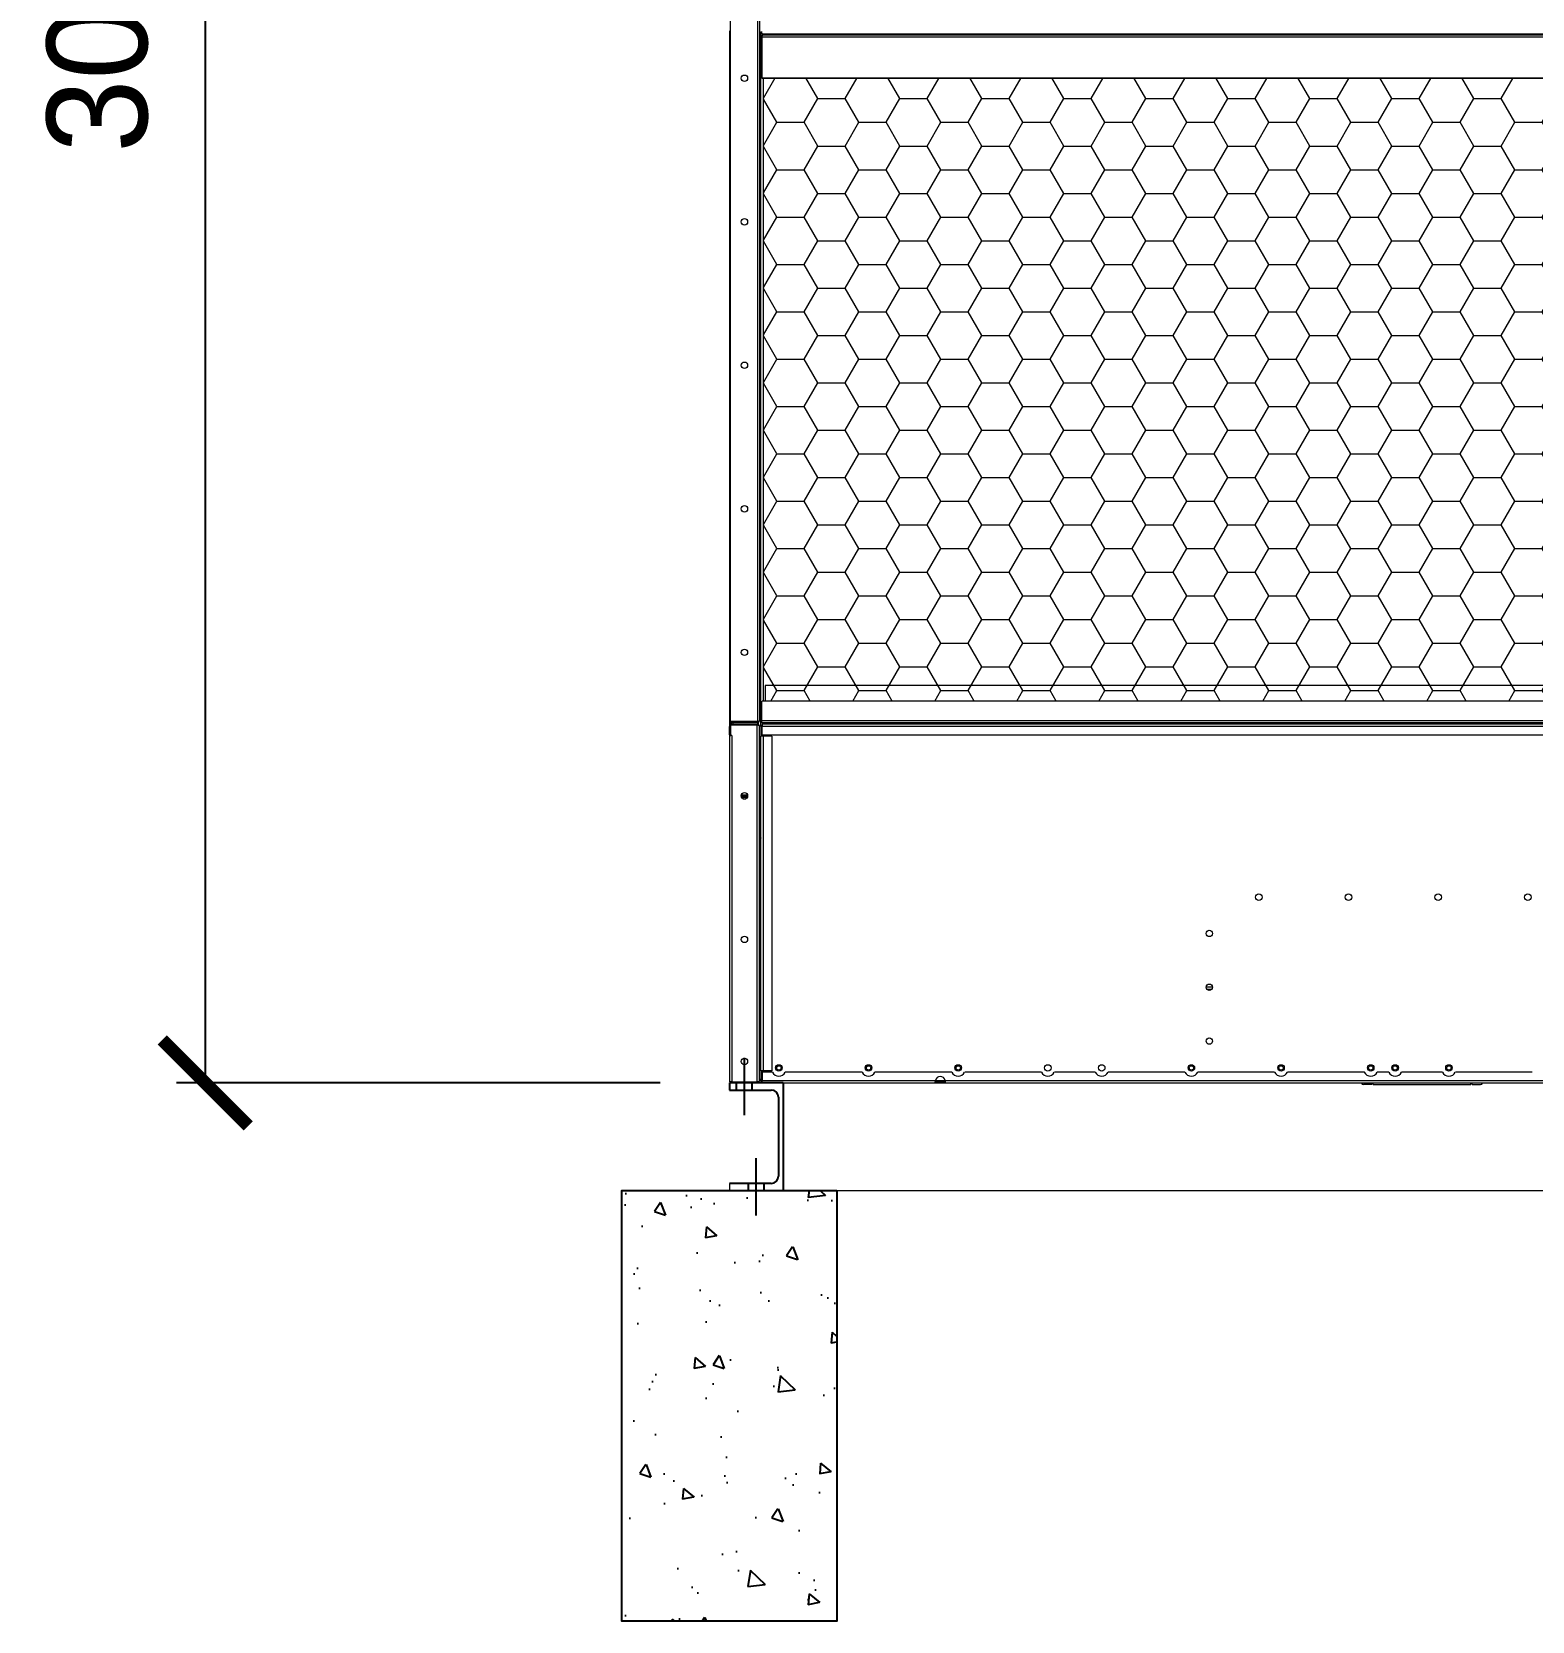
# Model space of a CAD drawing. Header units: millimetres. Extents: x 2784 to 32191, y 2597 to 23392.
# Drawn here: x 21428 to 23520, y 7904 to 10119 of the extents above; entities that cross this region are included whole.
import ezdxf

# ---------------------------------------------------------------- set-up
doc = ezdxf.new("R2010")
doc.units = ezdxf.units.MM
doc.linetypes.add('CENTERX2', pattern=[4, 2.5, -0.5, 0.5, -0.5])
doc.layers.add('냉각탑_dim', color=1, linetype='Continuous')
doc.styles.add('HY울릉도L', font='')
doc.styles.get('HY울릉도L').set_extended_font_data('HY울릉도L')
doc.dimstyles.new('성지DIM', dxfattribs={"dimtxt": 3.5, "dimasz": 3, "dimexe": 1, "dimexo": 2.5, "dimgap": 2, "dimtad": 1, "dimdec": 0, "dimzin": 3, "dimdsep": 46, "dimtxsty": 'HY울릉도L', "dimblk": 'ARCHTICK', "dimcen": -2, "dimclrd": 256, "dimclre": 256, "dimclrt": 7, "dimadec": 0, "dimazin": 0, "dimtfac": 1, "dimtdec": 0, "dimtofl": 0, "dimtmove": 0, "dimatfit": 3, "dimfxl": 1, "dimtolj": 1, "dimtzin": 0, "dimlwe": -1, "dimarcsym": 0})

# ---------------------------------------------------------------- blocks, each defined once
blk = doc.blocks.new('_ArchTick')
at = {"color": 0, "linetype": 'ByBlock', "const_width": 0.15}
blk.add_lwpolyline([(-0.5, -0.5), (0.5, 0.5)], dxfattribs=at)
blk = doc.blocks.new('*D264')
at = {"layer": 'Defpoints', "color": 0, "transparency": 16777216}
for p in [(22403.9, 11653.8), (21670, 8653.8), (22403.9, 8653.8)]:
    blk.add_point(p, dxfattribs=at)
at = {"layer": '냉각탑_dim', "transparency": 16777216}
for p, q in [((22303.9, 11653.8), (21630, 11653.8)), ((22303.9, 8653.8), (21630, 8653.8))]:
    blk.add_line(p, q, dxfattribs=at)
at = {"layer": '냉각탑_dim', "lineweight": -2, "transparency": 16777216}
blk.add_line((21670, 11653.8), (21670, 8653.8), dxfattribs=at)
at = {"layer": '냉각탑_dim', "lineweight": -2, "transparency": 16777216, "xscale": 120, "yscale": 120, "zscale": 120}
for p, rotation in [((21670, 11653.8), 90), ((21670, 8653.8), 270)]:
    blk.add_blockref('_ArchTick', p, dxfattribs=dict(at, rotation=rotation))
at = {"layer": '냉각탑_dim', "color": 7, "transparency": 16777216, "insert": (21520, 10153.8), "char_height": 140, "attachment_point": 5, "rotation": 90, "style": 'HY울릉도L'}
blk.add_mtext('\\A1;3000', dxfattribs=at)
blk = doc.blocks.new('2')
at = {"lineweight": 20}
h = blk.add_hatch(dxfattribs=at)
h.set_pattern_fill('HONEY', scale=12)
h.set_pattern_definition([(360, (-387298.945, -77907.857), (57.15, 32.9955677), [38.1, -76.2]), (120, (-387298.945, -77907.857), (-57.15, 32.995568), [38.1, -76.2]), (60, (-387298.945, -77907.857), (1e-07, 65.9911357), [-76.2, 38.1])])
h.paths.add_polyline_path([(22447.9, 10054.2), (22447.9, 9185.9), (25058.5, 9185.9), (25058.5, 10054.2)])
at = {"color": 7, "lineweight": 20}
for p, q in [((22401.7, 11410.4), (22401.7, 9157.2)), ((22439.7, 11415.8), (22439.7, 9157.2)), ((22442.5, 11417.2), (22442.5, 9158.6)), ((22445.9, 10111.5), (25055.1, 10111.5)), ((22447.3, 10115.8), (25053.7, 10115.8)), ((22447.3, 10114.1), (25053.7, 10114.1)), ((22445.9, 10054.2), (25055.1, 10054.2)), ((22445.9, 10054.1), (25055.1, 10054.1)), ((25055.1, 10053.9), (22445.9, 10053.9)), ((24314.9, 9207.5), (22450.5, 9207.5)), ((24314.9, 9185.9), (22446.1, 9185.9)), ((22445.9, 9158.8), (25055.1, 9158.8)), ((25054.8, 9153.7), (22446.2, 9153.7)), ((25054.8, 9150.4), (22446.2, 9150.4)), ((22447.3, 9155.8), (25053.7, 9155.8)), ((23269, 9138.8), (24318, 9138.8)), ((22478.1, 8653.7), (25022.9, 8653.7))]:
    blk.add_line(p, q, dxfattribs=at)
at = {"color": 7, "lineweight": 20, "ltscale": 0.44375}
blk.add_line((22400.5, 10120), (22400.5, 9055), dxfattribs=at)
at = {"color": 7, "lineweight": 20, "ltscale": 0.000583333}
for p, q in [((22444.5, 10118.6), (22445.9, 10118.6)), ((22444.5, 10111.3), (22445.9, 10111.3)), ((22402.1, 9155.8), (22402.1, 9157.2)), ((22439.7, 9155.8), (22439.7, 9157.2)), ((22444.5, 9158.6), (22445.9, 9158.6)), ((22403.9, 9138), (22402.5, 9138))]:
    blk.add_line(p, q, dxfattribs=at)
at = {"color": 7, "lineweight": 20, "ltscale": 0.003004}
blk.add_line((22444.5, 10111.3), (22444.5, 10118.5), dxfattribs=at)
at = {"color": 7, "lineweight": 20, "ltscale": 0.012167}
for p, q in [((22444.5, 10082.1), (22444.5, 10111.3)), ((22444.5, 9158.6), (22444.5, 9187.8))]:
    blk.add_line(p, q, dxfattribs=at)
at = {"color": 7, "lineweight": 20, "ltscale": 0.000341711}
for p, q in [((22445.4, 10116.6), (22445.9, 10117.2)), ((22445.4, 10113.2), (22445.9, 10112.7)), ((22441.7, 9156.6), (22441.1, 9157.2)), ((22445.4, 9156.6), (22445.9, 9157.2))]:
    blk.add_line(p, q, dxfattribs=at)
at = {"color": 7, "lineweight": 20, "ltscale": 0.000967409}
for p, q in [((22445.9, 10116.5), (22445.9, 10118.8)), ((22445.9, 9156.5), (22445.9, 9158.8))]:
    blk.add_line(p, q, dxfattribs=at)
at = {"color": 7, "lineweight": 20, "ltscale": 0.000849957}
blk.add_line((22445.9, 10113.5), (22445.9, 10111.5), dxfattribs=at)
at = {"color": 7, "lineweight": 20, "ltscale": 0.023877}
blk.add_line((22445.9, 10111.5), (22445.9, 10054.2), dxfattribs=at)
at = {"color": 7, "lineweight": 20, "ltscale": 0.000805508}
blk.add_line((22446.5, 10113.9), (22446.5, 10115.9), dxfattribs=at)
at = {"color": 7, "lineweight": 20, "ltscale": 4.78227e-06}
blk.add_line((22447.3, 10114.1), (22447.3, 10114.1), dxfattribs=at)
at = {"color": 7, "lineweight": 20, "ltscale": 0.000708333}
for p, q in [((22447.9, 10115.8), (22447.9, 10114.1)), ((22474.5, 10114.1), (22474.5, 10115.8)), ((22446.2, 9151.8), (22444.5, 9151.8)), ((22446.2, 9150.9), (22444.5, 9150.9)), ((22402.5, 8655.5), (22402.5, 8653.7)), ((22439.1, 8655.5), (22439.1, 8653.7)), ((22446.2, 8656.7), (22444.5, 8656.7)), ((22446.2, 8655.8), (22444.5, 8655.8))]:
    blk.add_line(p, q, dxfattribs=at)
at = {"color": 7, "lineweight": 20, "ltscale": 0.372625}
blk.add_line((22444.5, 9187.8), (22444.5, 10082.1), dxfattribs=at)
at = {"color": 7, "lineweight": 20, "ltscale": 0.000583332}
blk.add_line((22444.5, 10082.1), (22445.9, 10082.1), dxfattribs=at)
at = {"color": 7, "lineweight": 20, "ltscale": 5.81038e-05}
blk.add_line((22445.9, 10053.9), (22445.9, 10054.2), dxfattribs=at)
at = {"color": 7, "lineweight": 20, "ltscale": 0.009}
blk.add_line((22450.5, 9207.5), (22450.5, 9185.9), dxfattribs=at)
at = {"color": 7, "lineweight": 20, "ltscale": 0.01129}
blk.add_line((22445.9, 9158.8), (22445.9, 9185.9), dxfattribs=at)
at = {"color": 7, "lineweight": 20, "ltscale": 0.000500046}
blk.add_line((22401.7, 9157.2), (22400.5, 9157.2), dxfattribs=at)
at = {"color": 7, "lineweight": 20, "ltscale": 0.004833}
for p, q in [((22400.5, 9138.8), (22400.5, 9150.4)), ((22446.2, 9138.8), (22446.2, 9150.4)), ((22459.5, 9136.8), (22447.9, 9136.8)), ((22446.2, 8668.8), (22446.2, 8657.2)), ((22459.5, 8670.8), (22447.9, 8670.8)), ((23296, 8651.7), (23284.4, 8651.7)), ((23436, 8651.7), (23447.6, 8651.7))]:
    blk.add_line(p, q, dxfattribs=at)
at = {"color": 7, "lineweight": 20, "ltscale": 0.015833}
blk.add_line((22439.7, 9157.2), (22401.7, 9157.2), dxfattribs=at)
at = {"color": 7, "lineweight": 20, "ltscale": 0.015667}
blk.add_line((22402.1, 9155.8), (22439.7, 9155.8), dxfattribs=at)
at = {"color": 7, "lineweight": 20, "ltscale": 0.000958937}
blk.add_line((22402.5, 9153.4), (22402.5, 9155.8), dxfattribs=at)
at = {"color": 7, "lineweight": 20, "ltscale": 0.005875}
for p, q in [((22402.5, 9138), (22402.5, 9152.1)), ((22444.5, 9150.9), (22444.5, 9136.8)), ((22444.5, 8670.8), (22444.5, 8656.7))]:
    blk.add_line(p, q, dxfattribs=at)
at = {"color": 7, "lineweight": 20, "ltscale": 0.01525}
for p, q in [((22439.1, 9152.1), (22402.5, 9152.1)), ((22439.1, 8653.7), (22402.5, 8653.7))]:
    blk.add_line(p, q, dxfattribs=at)
at = {"color": 7, "lineweight": 20, "ltscale": 0.014667}
for p, q in [((22403.9, 9153.7), (22439.1, 9153.7)), ((22403.9, 8655.5), (22439.1, 8655.5))]:
    blk.add_line(p, q, dxfattribs=at)
at = {"color": 7, "lineweight": 20, "ltscale": 0.000834157}
blk.add_line((22405.9, 9153.7), (22405.9, 9155.8), dxfattribs=at)
at = {"color": 7, "lineweight": 20, "ltscale": 0.000708334}
blk.add_line((22439.1, 9152.1), (22439.1, 9153.7), dxfattribs=at)
at = {"color": 7, "lineweight": 20, "ltscale": 0.001131}
for p, q in [((22441.8, 9152.1), (22439.1, 9152.1)), ((22441.8, 8655.5), (22439.1, 8655.5))]:
    blk.add_line(p, q, dxfattribs=at)
at = {"color": 7, "lineweight": 20, "ltscale": 0.206917}
blk.add_line((22439.1, 8655.5), (22439.1, 9152.1), dxfattribs=at)
at = {"color": 7, "lineweight": 20, "ltscale": 0.000912135}
blk.add_line((22441.9, 9157.2), (22439.7, 9157.2), dxfattribs=at)
at = {"color": 7, "lineweight": 20, "ltscale": 0.000414935}
for p, q in [((22440.8, 9152.1), (22441.5, 9152.8)), ((22443.5, 8806.7), (22442.8, 8807.5)), ((22440.8, 8655.5), (22441.5, 8654.7))]:
    blk.add_line(p, q, dxfattribs=at)
at = {"color": 7, "lineweight": 20, "ltscale": 0.00126}
blk.add_line((22441.1, 9153.1), (22441.1, 9156.1), dxfattribs=at)
at = {"color": 7, "lineweight": 20, "ltscale": 1.84442e-05}
blk.add_line((22442.5, 9158.5), (22442.5, 9158.6), dxfattribs=at)
at = {"color": 7, "lineweight": 20, "ltscale": 1.85381e-05}
blk.add_line((22442.5, 9158.5), (22442.5, 9158.6), dxfattribs=at)
at = {"color": 7, "lineweight": 20, "ltscale": 2.99318e-05}
blk.add_line((22442.5, 9158.5), (22442.5, 9158.6), dxfattribs=at)
blk.add_line((22442.5, 9158.5), (22442.5, 9158.6), dxfattribs=at)
at = {"color": 7, "lineweight": 20, "ltscale": 1.47704e-05}
blk.add_line((22442.5, 9158.5), (22442.5, 9158.6), dxfattribs=at)
at = {"color": 7, "lineweight": 20, "ltscale": 2.54818e-05}
blk.add_line((22442.5, 9150.4), (22442.5, 9150.4), dxfattribs=at)
at = {"color": 7, "lineweight": 20, "ltscale": 0.2055}
blk.add_line((22442.5, 8657.2), (22442.5, 9150.4), dxfattribs=at)
at = {"color": 7, "lineweight": 20, "ltscale": 0.002815}
blk.add_line((22444.5, 9151.8), (22444.5, 9158.5), dxfattribs=at)
at = {"color": 7, "lineweight": 20, "ltscale": 0.000375}
for p, q in [((22444.5, 9150.9), (22444.5, 9151.8)), ((22444.5, 8656.7), (22444.5, 8655.8))]:
    blk.add_line(p, q, dxfattribs=at)
at = {"color": 7, "lineweight": 20, "ltscale": 0.001417}
for p, q in [((22446.2, 9153.7), (22446.2, 9150.4)), ((22447.9, 9136.8), (22444.5, 9136.8)), ((22447.9, 8670.8), (22444.5, 8670.8)), ((22403.9, 8655.5), (22400.5, 8655.5)), ((22446.2, 8653.7), (22446.2, 8657.2))]:
    blk.add_line(p, q, dxfattribs=at)
at = {"color": 7, "lineweight": 20, "ltscale": 0.000881921}
blk.add_line((22446.5, 9153.7), (22446.5, 9155.9), dxfattribs=at)
at = {"color": 7, "lineweight": 20, "ltscale": 0.000833333}
for p, q in [((22447.9, 9155.8), (22447.9, 9153.7)), ((22474.5, 9153.7), (22474.5, 9155.8)), ((22402.5, 9138.8), (22400.5, 9138.8)), ((22402.5, 9138), (22400.5, 9138)), ((22400.5, 9138), (22402.5, 9138)), ((22446.5, 9136.8), (22444.5, 9136.8)), ((22446.5, 9136.8), (22446.5, 9138.8)), ((22447.9, 9138.8), (22447.9, 9136.8)), ((22444.5, 8800.6), (22442.5, 8800.6)), ((22444.5, 8798.8), (22442.5, 8798.8)), ((22447.9, 8670.8), (22447.9, 8668.8)), ((22687.8, 8655.8), (22687.8, 8653.7)), ((22701.3, 8655.8), (22701.3, 8653.7)), ((23296, 8651.7), (23296, 8653.7)), ((23436, 8651.7), (23436, 8653.7))]:
    blk.add_line(p, q, dxfattribs=at)
at = {"color": 7, "lineweight": 20, "ltscale": 0.00083243}
for p, q in [((22643.3, 9153.7), (22643.3, 9155.7)), ((22643.4, 9153.7), (22643.4, 9155.7)), ((22648.6, 9153.7), (22648.6, 9155.7))]:
    blk.add_line(p, q, dxfattribs=at)
at = {"color": 7, "lineweight": 20, "ltscale": 0.00121}
for p, q in [((22707.4, 9155.7), (22705.3, 9153.7)), ((22708.7, 9155.8), (22706.6, 9153.7)), ((22716.2, 9155.8), (22714.1, 9153.7)), ((22728.4, 9153.7), (22730.5, 9155.8)), ((22759.5, 9155.8), (22757.4, 9153.7)), ((22771.6, 9153.7), (22773.7, 9155.8)), ((22779.2, 9153.7), (22781.3, 9155.8))]:
    blk.add_line(p, q, dxfattribs=at)
at = {"color": 7, "lineweight": 20, "ltscale": 0.201042}
for p, q in [((22400.5, 9138), (22400.5, 8655.5)), ((22403.9, 9138), (22403.9, 8655.5))]:
    blk.add_line(p, q, dxfattribs=at)
at = {"color": 7, "lineweight": 20, "ltscale": 0.194167}
for p, q in [((22444.5, 8670.8), (22444.5, 9136.8)), ((22447.9, 8670.8), (22447.9, 9136.8)), ((22459.5, 9136.8), (22459.5, 8670.8))]:
    blk.add_line(p, q, dxfattribs=at)
at = {"color": 7, "lineweight": 20, "ltscale": 0.307}
blk.add_line((22446.2, 9138.8), (23269, 9138.8), dxfattribs=at)
at = {"color": 7, "lineweight": 20, "ltscale": 0.003735}
blk.add_line((22426, 9053.4), (22417, 9053.4), dxfattribs=at)
at = {"color": 7, "lineweight": 20, "ltscale": 0.003614}
blk.add_line((22417.2, 9055), (22425.9, 9055), dxfattribs=at)
at = {"color": 7, "lineweight": 20, "ltscale": 0.003172}
blk.add_line((22425.3, 9051.4), (22417.7, 9051.4), dxfattribs=at)
at = {"color": 7, "lineweight": 20, "ltscale": 0.001718}
blk.add_line((22419.5, 9049.8), (22423.6, 9049.8), dxfattribs=at)
at = {"color": 7, "lineweight": 20, "ltscale": 0.053167}
blk.add_line((22442.5, 8868.6), (22442.5, 8996.2), dxfattribs=at)
at = {"color": 7, "lineweight": 20, "ltscale": 0.000833118}
blk.add_line((22442.5, 8996.2), (22444.5, 8996.2), dxfattribs=at)
at = {"color": 7, "lineweight": 20, "ltscale": 0.000833254}
blk.add_line((22444.5, 8868.6), (22442.5, 8868.6), dxfattribs=at)
at = {"color": 7, "lineweight": 20, "ltscale": 0.000547189}
blk.add_line((22443.8, 8807.5), (22442.5, 8807.5), dxfattribs=at)
at = {"color": 7, "lineweight": 20, "ltscale": 0.000834193}
blk.add_line((22442.5, 8803.8), (22444.5, 8803.8), dxfattribs=at)
at = {"color": 7, "lineweight": 20, "ltscale": 0.000832799}
blk.add_line((22442.5, 8798.8), (22444.5, 8798.8), dxfattribs=at)
at = {"color": 7, "lineweight": 20, "ltscale": 0.003726}
blk.add_line((23065, 8787.6), (23073.9, 8787.6), dxfattribs=at)
at = {"color": 7, "lineweight": 20, "ltscale": 0.002875}
blk.add_line((23066, 8784.2), (23072.9, 8784.2), dxfattribs=at)
at = {"color": 1, "linetype": 'CENTERX2', "ltscale": 50}
for p, q in [((22421.5, 8608.8), (22421.5, 8688.8)), ((22438, 8468.8), (22438, 8548.8))]:
    blk.add_line(p, q, dxfattribs=at)
at = {"color": 7, "lineweight": 20, "ltscale": 0.000128159}
blk.add_line((22444.8, 8670.8), (22444.5, 8670.8), dxfattribs=at)
at = {"color": 7, "lineweight": 20, "ltscale": 0.005987}
blk.add_line((22460.6, 8668.8), (22446.2, 8668.8), dxfattribs=at)
at = {"color": 7, "lineweight": 20, "ltscale": 0.000833334}
blk.add_line((22446.5, 8668.8), (22446.5, 8670.8), dxfattribs=at)
at = {"color": 7, "lineweight": 20, "ltscale": 0.044641}
for p, q in [((22585.6, 8668.8), (22478.5, 8668.8)), ((22710.6, 8668.8), (22603.5, 8668.8)), ((22835.6, 8668.8), (22728.5, 8668.8)), ((23035.6, 8668.8), (22928.5, 8668.8)), ((23160.6, 8668.8), (23053.5, 8668.8)), ((23285.6, 8668.8), (23178.5, 8668.8)), ((23519.6, 8668.8), (23412.5, 8668.8))]:
    blk.add_line(p, q, dxfattribs=at)
at = {"color": 7, "lineweight": 20, "ltscale": 0.023808}
for p, q in [((22910.6, 8668.8), (22853.5, 8668.8)), ((23394.6, 8668.8), (23337.5, 8668.8))]:
    blk.add_line(p, q, dxfattribs=at)
at = {"color": 7, "lineweight": 20, "ltscale": 0.006725}
blk.add_line((23319.6, 8668.8), (23303.5, 8668.8), dxfattribs=at)
at = {"lineweight": 20}
blk.add_line((22473.5, 8653.7), (22400.5, 8653.7), dxfattribs=at)
at = {"color": 7, "lineweight": 25, "ltscale": 0.008333}
blk.add_line((22400.5, 8653.7), (22400.5, 8643.8), dxfattribs=at)
at = {"color": 7, "lineweight": 25, "ltscale": 0.125}
for p, q in [((22475.5, 8653.7), (22400.5, 8653.7)), ((22400.5, 8503.8), (22475.5, 8503.8))]:
    blk.add_line(p, q, dxfattribs=at)
at = {"color": 7, "lineweight": 25, "ltscale": 0.05125}
for p, q in [((22400.5, 8643.8), (22459, 8643.8)), ((22459, 8513.8), (22400.5, 8513.8))]:
    blk.add_line(p, q, dxfattribs=at)
at = {"color": 7, "lineweight": 20, "ltscale": 0.280701}
blk.add_line((22401.9, 8653.7), (22437.1, 8653.7), dxfattribs=at)
for p, q in [((22410.5, 8643.8), (22410.5, 8653.7)), ((22432.5, 8643.8), (22432.5, 8653.7)), ((22427, 8503.8), (22427, 8513.8)), ((22449, 8503.8), (22449, 8513.8))]:
    blk.add_line(p, q)
at = {"color": 7, "lineweight": 20, "ltscale": 0.002932}
blk.add_line((22439.2, 8653.7), (22446.2, 8653.7), dxfattribs=at)
at = {"color": 7, "lineweight": 20, "ltscale": 0.000834328}
blk.add_line((22442.5, 8658.8), (22444.5, 8658.8), dxfattribs=at)
at = {"color": 7, "lineweight": 20, "ltscale": 2.38284e-05}
blk.add_line((22442.5, 8657.1), (22442.5, 8657.2), dxfattribs=at)
at = {"color": 7, "lineweight": 20, "ltscale": 0.000837638}
blk.add_line((22444.5, 8657), (22442.5, 8657), dxfattribs=at)
at = {"color": 7, "lineweight": 20, "ltscale": 0.100609}
blk.add_line((22446.2, 8657.2), (22687.7, 8657.2), dxfattribs=at)
at = {"color": 7, "lineweight": 20, "ltscale": 0.100651}
blk.add_line((22446.2, 8653.7), (22687.8, 8653.7), dxfattribs=at)
at = {"color": 7, "lineweight": 20, "ltscale": 0.004083}
blk.add_line((22468.3, 8653.7), (22478.1, 8653.7), dxfattribs=at)
at = {"ltscale": 25}
blk.add_line((22475.5, 8653.7), (22475.5, 8503.8), dxfattribs=at)
at = {"color": 7, "lineweight": 20, "ltscale": 0.005698}
blk.add_line((22687.7, 8657.2), (22701.4, 8657.2), dxfattribs=at)
at = {"color": 7, "lineweight": 20, "ltscale": 0.005614}
for p, q in [((22687.8, 8655.8), (22701.3, 8655.8)), ((22687.8, 8653.7), (22701.3, 8653.7))]:
    blk.add_line(p, q, dxfattribs=at)
at = {"color": 7, "lineweight": 20, "ltscale": 0.412719}
blk.add_line((22701.3, 8653.7), (23691.8, 8653.7), dxfattribs=at)
at = {"color": 7, "lineweight": 20, "ltscale": 0.412635}
blk.add_line((22701.4, 8657.2), (23691.7, 8657.2), dxfattribs=at)
at = {"color": 7, "lineweight": 20, "ltscale": 0.000833651}
for p, q in [((23298, 8651.7), (23298, 8653.7)), ((23434, 8651.7), (23434, 8653.7))]:
    blk.add_line(p, q, dxfattribs=at)
at = {"color": 7, "lineweight": 20, "ltscale": 0.056667}
blk.add_line((23298, 8651.7), (23434, 8651.7), dxfattribs=at)
at = {"color": 7, "lineweight": 25, "ltscale": 0.091667}
blk.add_line((22469, 8633.8), (22469, 8523.8), dxfattribs=at)
at = {"color": 7, "lineweight": 15, "ltscale": 0.0625}
blk.add_line((22400.5, 8513.8), (22400.5, 8503.8), dxfattribs=at)
at = {"lineweight": 5}
blk.add_line((22475.5, 8503.8), (25025.5, 8503.8), dxfattribs=at)
at = {"color": 0, "lineweight": 20, "elevation": 0}
blk.add_lwpolyline([(22447.9, 10054.2), (25058.5, 10054.2), (25058.5, 9185.9), (22447.9, 9185.9)], close=True, dxfattribs=at)
at = {"color": 7, "lineweight": 20}
for centre, radius in [((22421.5, 10053.8), 4.5), ((22421.5, 9853.8), 4.5), ((22421.5, 9653.8), 4.5), ((22421.5, 9453.8), 4.5), ((22421.5, 9253.8), 4.5), ((22421.5, 9053.8), 4.5), ((23138.5, 8912.6), 4.5), ((23263.5, 8912.6), 4.5), ((23388.5, 8912.6), 4.5), ((23513.5, 8912.6), 4.5), ((23069.5, 8862.1), 4.5), ((22421.5, 8853.8), 4.5), ((23069.5, 8787.1), 4.5), ((23069.5, 8712.1), 4.5), ((22421.5, 8683.8), 4.5), ((22469.5, 8674.7), 4.5), ((22469.5, 8674.7), 3), ((22594.5, 8674.7), 4.5), ((22594.5, 8674.7), 3), ((22719.5, 8674.7), 4.5), ((22719.5, 8674.7), 3), ((22844.5, 8674.7), 4.5), ((22919.5, 8674.7), 4.5), ((23044.5, 8674.7), 4.5), ((23044.5, 8674.7), 3), ((23169.5, 8674.7), 4.5), ((23169.5, 8674.7), 3), ((23294.5, 8674.7), 4.5), ((23294.5, 8674.7), 3), ((23328.5, 8674.7), 4.5), ((23328.5, 8674.7), 3), ((23403.5, 8674.7), 4.5), ((23403.5, 8674.7), 3)]:
    blk.add_circle(centre, radius, dxfattribs=at)
for centre, radius, start, end in [((22447.3, 10118.6), 2.8, 180, 270), ((22447.3, 10111.3), 2.8, 90, 180), ((22403.9, 9150.4), 3.4, 90, 180), ((22403.3, 9158.6), 2.8, 210, 244.6228), ((22439.1, 9150.4), 3.4, 0, 90), ((22439.7, 9158.6), 2.8, 270, 0), ((22447.3, 9158.6), 2.8, 180, 270), ((22401.7, 9056.2), 1.2, 180, 180.7349), ((22401.7, 9048.6), 1.2, 179.2651, 180), ((22441.1, 8809.2), 3.4, 294.3157, 359.0524), ((22469.5, 8673.3), 10, 206.7437, 333.2563), ((22594.5, 8673.3), 10, 206.7437, 333.2563), ((22694.5, 8655.7), 7, 12.3734, 167.6266), ((22719.5, 8673.3), 10, 206.7437, 333.2563), ((22844.5, 8673.3), 10, 206.7437, 333.2563), ((22919.5, 8673.3), 10, 206.7437, 333.2563), ((23044.5, 8673.3), 10, 206.7437, 333.2563), ((23169.5, 8673.3), 10, 206.7437, 333.2563), ((23294.5, 8673.3), 10, 206.7437, 333.2563), ((23328.5, 8673.3), 10, 206.7437, 333.2563), ((23403.5, 8673.3), 10, 206.7437, 333.2563), ((22403.9, 8657.2), 3.4, 210, 245.6841), ((22439.1, 8657.2), 3.4, 270, 0), ((22447.9, 8657.2), 3.4, 204.3161, 239.9997), ((22704.1, 8654.8), 16.6, 171.9124, 179.4428), ((22684.9, 8654.8), 16.6, 0.5572, 8.0877), ((23284.4, 8655.1), 3.4, 204.3017, 270), ((23284.4, 8655.1), 1.4, 268.112, 270), ((23447.6, 8655.1), 3.4, 270, 335.6983), ((23447.6, 8655.1), 1.4, 270, 271.888)]:
    blk.add_arc(centre, radius, start, end, dxfattribs=at)
at = {"color": 7, "lineweight": 25}
for centre, start, end in [((22459, 8633.8), 0, 90), ((22459, 8523.8), 270, 0)]:
    blk.add_arc(centre, 10, start, end, dxfattribs=at)
at = {"color": 7, "lineweight": 20}
for points in [[(22445.9, 10116.5), (22446.2, 10116.2), (22446.5, 10116), (22446.8, 10115.8), (22447, 10115.8), (22447.3, 10115.8)], [(22445.9, 10113.5), (22446.2, 10113.7), (22446.5, 10113.9), (22446.8, 10114), (22447, 10114.1), (22447.3, 10114.1)], [(22441.8, 9152.1), (22442.1, 9151.7), (22442.3, 9151.4), (22442.5, 9151), (22442.5, 9150.7), (22442.5, 9150.4)], [(22441.9, 9157.2), (22442.2, 9157.4), (22442.3, 9157.7), (22442.5, 9158), (22442.5, 9158.3), (22442.5, 9158.6)], [(22445.9, 9156.5), (22446.2, 9156.2), (22446.5, 9156), (22446.8, 9155.8), (22447, 9155.8), (22447.3, 9155.8)], [(22443.8, 8807.5), (22444.1, 8807.8), (22444.3, 8808.1), (22444.5, 8808.4), (22444.5, 8808.8), (22444.5, 8809.1)], [(22441.8, 8655.5), (22442.1, 8655.8), (22442.3, 8656.1), (22442.5, 8656.5), (22442.5, 8656.8), (22442.5, 8657.2)], [(22687.8, 8655.8), (22687.7, 8655.8), (22687.7, 8655.8), (22687.6, 8655.8), (22687.6, 8655.9), (22687.6, 8656)], [(22701.5, 8656), (22701.5, 8655.9), (22701.4, 8655.8), (22701.4, 8655.8), (22701.3, 8655.8), (22701.3, 8655.8)]]:
    blk.add_open_spline(points, degree=5, dxfattribs=at)
for points, knots in [([(22442.5, 8996.2), (22442.5, 8996.1), (22442.6, 8996), (22442.6, 8995.9), (22442.9, 8995.6), (22443.4, 8995.4), (22443.7, 8995.2), (22444.1, 8995.1), (22444.5, 8995)], [0, 0, 0, 0, 0, 0, 2.033975, 2.033975, 2.033975, 5.485293, 5.485293, 5.485293, 5.485293, 5.485293, 5.485293]), ([(22687.8, 8653.7), (22687.7, 8653.7), (22687.7, 8653.8), (22687.6, 8653.9), (22687.6, 8654.2), (22687.5, 8654.5), (22687.5, 8654.7), (22687.5, 8654.8), (22687.5, 8655)], [0, 0, 0, 0, 0, 0, 3.009, 3.009, 3.009, 4.870321, 4.870321, 4.870321, 4.870321, 4.870321, 4.870321]), ([(22701.5, 8655), (22701.5, 8654.6), (22701.5, 8654.3), (22701.5, 8654.1), (22701.4, 8653.8), (22701.3, 8653.8), (22701.3, 8653.8), (22701.3, 8653.7), (22701.3, 8653.7)], [0, 0, 0, 0, 0, 0, 3.956241, 3.956241, 3.956241, 4.866694, 4.866694, 4.866694, 4.866694, 4.866694, 4.866694])]:
    blk.add_open_spline(points, degree=5, knots=knots, dxfattribs=at)

msp = doc.modelspace()

# ---------------------------------------------------------------- hatches: boundary and pattern name
h = msp.add_hatch()
h.set_pattern_fill('AR-CONC', color=4, angle=-90)
h.set_pattern_definition([(320, (-179732.97, 343283.74), (-15.939086, -182.18467), [19.05, -209.55]), (265, (-179732.97, 343283.74), (191.056845, 35.24342), [15.24, -167.64058]), (10.451445, (-179734.3, 343268.56), (175.11775, -146.94125), [16.19001, -178.090245]), (316.1842, (-179682.17, 343283.74), (-42.04233, -271.07904), [28.575, -314.325]), (6.63556, (-179685.67, 343261.15), (247.42612, -237.40413), [24.28502, -267.1356]), (261.18415, (-179682.17, 343283.74), (247.42612, -237.40413), [22.85997, -251.45973]), (291, (-179694.87, 343258.34), (-102.2652, -151.61439), [19.05, -209.55]), (236, (-179694.87, 343258.34), (184.18797, -61.80203), [15.24, -167.64]), (341.451445, (-179703.39, 343245.7), (81.92277, -213.41642), [16.19001, -178.08994]), (307.5, (-179732.967, 343283.74), (84.555039, -3.088603), [0, -165.608, 0, -170.18, 0, -168.275]), (277.5, (-179732.97, 343283.74), (100.180575, -66.819663), [0, -97.028, 0, -161.798, 0, -64.135]), (237.5, (-179732.97, 343340.38), (-5.728744, -135.590595), [0, -63.5, 0, -198.12, 0, -262.89]), (227.5, (-179732.97, 343365.78), (25.42649, -148.12918), [0, -82.55, 0, -131.572, 0, -186.69])])
h.paths.add_polyline_path([(22250.5, 8503.9), (22250.5, 7903.9), (22550.5, 7903.6), (22550.5, 8503.6)])

# ---------------------------------------------------------------- linework, layer by layer
at = {"ltscale": 500, "elevation": 0}
msp.add_lwpolyline([(22550.5, 8503.8), (22550.5, 7903.8), (22250.5, 7903.8), (22250.5, 8503.8)], close=True, dxfattribs=at)

# ---------------------------------------------------------------- block references
msp.add_blockref('2', (0, 0))

# ---------------------------------------------------------------- dimensions: what is measured, and where the dimension line sits
at = {"layer": '냉각탑_dim'}
dim = msp.add_linear_dim(base=(21670, 8653.8), p1=(22403.9, 11653.8), p2=(22403.9, 8653.8), angle=90, dimstyle='성지DIM', override={"dimscale": 40}, dxfattribs=at)
dim.commit()
dim.dimension.update_dxf_attribs({"geometry": '*D264', "text_midpoint": (21520, 10153.8)})

doc.saveas('drawing.dxf')
